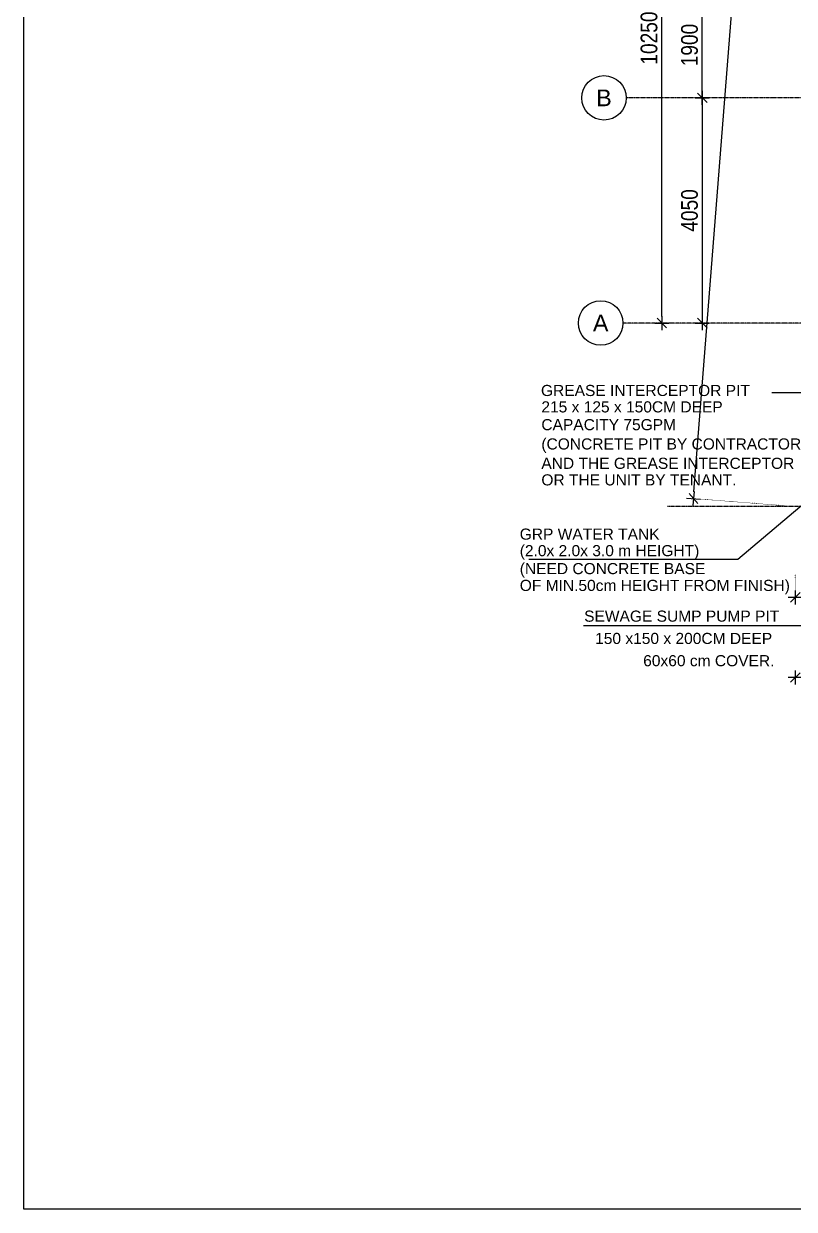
# Model space of a CAD drawing. Header units: inches. Extents: x 1355305 to 1448369, y 326920 to 386626.
# Drawn here: x 1355305 to 1369160, y 326920 to 348243 of the extents above; entities that cross this region are included whole.
import ezdxf
from ezdxf.enums import TextEntityAlignment as Align

# ---------------------------------------------------------------- set-up
doc = ezdxf.new("R2010")
doc.units = ezdxf.units.IN
doc.header["$MEASUREMENT"] = 0
doc.linetypes.add('CENTER', pattern=[50.8, 31.75, -6.35, 6.35, -6.35])
doc.linetypes.add('DOT2', pattern=[3.175, 0, -3.175])
for name, color, linetype in [('Axis', 9, 'CENTER'), ('dim-axis', 15, 'Continuous'), ('FFNEW', 252, 'Continuous'), ('P-FIRE-TXT', 181, 'Continuous'), ('P-PIPE-DRA', 40, 'Continuous'), ('wall pod', 7, 'Continuous')]:
    doc.layers.add(name, color=color, linetype=linetype)
doc.styles.add('ARIAL', font='ARIALN.TTF')
doc.styles.add('style1', font='arial.ttf')
doc.dimstyles.new('DIM-100', dxfattribs={"dimscale": 150, "dimtxt": 2, "dimasz": 1, "dimexe": 0.75, "dimexo": 1, "dimgap": 0.5, "dimtad": 1, "dimdec": 0, "dimzin": 11, "dimdsep": 46, "dimtxsty": 'ARIAL', "dimblk": 'R', "dimcen": 2.5, "dimdle": 1, "dimclrd": 256, "dimclre": 256, "dimclrt": 256, "dimazin": 0, "dimtfac": 1, "dimtdec": 0, "dimtix": 1, "dimtmove": 2, "dimatfit": 3, "dimldrblk": 'R', "dimtolj": 1, "dimtzin": 3, "dimlwd": -1, "dimlwe": 13, "dimarcsym": 0})

# ---------------------------------------------------------------- blocks, each defined once
blk = doc.blocks.new('R')
for p, q in [((-1.05, 0), (1.05, 0)), ((0, -1.05), (0, 1.05))]:
    blk.add_line(p, q)
at = {"color": 4, "lineweight": 13}
blk.add_line((-0.71, -0.71), (0.71, 0.71), dxfattribs=at)
blk = doc.blocks.new('*D1031')
at = {"layer": 'Defpoints', "color": 0, "transparency": 16777216}
for p in [(1416228, 571709), (1416228, 571709), (1416262, 569809)]:
    blk.add_point(p, dxfattribs=at)
at = {"layer": 'dim-axis', "color": 251, "linetype": 'DOT2', "lineweight": 13, "transparency": 16777216}
for p, q in [((1416078, 571709), (1416115, 571709)), ((1416112, 569809), (1416115, 569809))]:
    blk.add_line(p, q, dxfattribs=at)
at = {"layer": 'dim-axis', "color": 251, "transparency": 16777216}
blk.add_line((1416228, 569929), (1416228, 571589), dxfattribs=at)
at = {"layer": 'dim-axis', "color": 251, "transparency": 16777216, "xscale": 120, "yscale": 120, "zscale": 120}
for p, rotation in [((1416228, 571709), 90), ((1416228, 569809), 270)]:
    blk.add_blockref('R', p, dxfattribs=dict(at, rotation=rotation))
at = {"layer": 'dim-axis', "color": 251, "transparency": 16777216, "insert": (1416000, 570759), "char_height": 300, "attachment_point": 5, "rotation": 90, "style": 'ARIAL'}
blk.add_mtext('\\A1;1900', dxfattribs=at)
blk = doc.blocks.new('*D1043')
at = {"layer": 'Defpoints', "color": 0, "transparency": 16777216}
for p in [(1417876, 569809), (1416228, 565759), (1417876, 565759)]:
    blk.add_point(p, dxfattribs=at)
at = {"layer": 'dim-axis', "color": 251, "linetype": 'DOT2', "lineweight": 13, "transparency": 16777216}
for p, q in [((1417726, 569809), (1416115, 569809)), ((1417726, 565759), (1416115, 565759))]:
    blk.add_line(p, q, dxfattribs=at)
at = {"layer": 'dim-axis', "color": 251, "transparency": 16777216}
blk.add_line((1416228, 569689), (1416228, 565879), dxfattribs=at)
at = {"layer": 'dim-axis', "color": 251, "transparency": 16777216, "xscale": 120, "yscale": 120, "zscale": 120}
for p, rotation in [((1416228, 569809), 90), ((1416228, 565759), 270)]:
    blk.add_blockref('R', p, dxfattribs=dict(at, rotation=rotation))
at = {"layer": 'dim-axis', "color": 251, "transparency": 16777216, "insert": (1416000, 567784), "char_height": 300, "attachment_point": 5, "rotation": 90, "style": 'ARIAL'}
blk.add_mtext('\\A1;4050', dxfattribs=at)
blk = doc.blocks.new('*D1051')
at = {"layer": 'Defpoints', "color": 0, "transparency": 16777216}
for p in [(1415500, 576009), (1415500, 576009), (1415500, 565759)]:
    blk.add_point(p, dxfattribs=at)
at = {"layer": 'dim-axis', "color": 251, "linetype": 'DOT2', "lineweight": 13, "transparency": 16777216}
for p, q in [((1415350, 576009), (1415388, 576009)), ((1415350, 565759), (1415388, 565759))]:
    blk.add_line(p, q, dxfattribs=at)
at = {"layer": 'dim-axis', "color": 251, "transparency": 16777216}
blk.add_line((1415500, 565879), (1415500, 575889), dxfattribs=at)
at = {"layer": 'dim-axis', "color": 251, "transparency": 16777216, "xscale": 120, "yscale": 120, "zscale": 120}
for p, rotation in [((1415500, 576009), 90), ((1415500, 565759), 270)]:
    blk.add_blockref('R', p, dxfattribs=dict(at, rotation=rotation))
at = {"layer": 'dim-axis', "color": 251, "transparency": 16777216, "insert": (1415272, 570884), "char_height": 300, "attachment_point": 5, "rotation": 90, "style": 'ARIAL'}
blk.add_mtext('\\A1;10250', dxfattribs=at)
blk = doc.blocks.new('*D1053')
at = {"layer": 'Defpoints', "color": 0, "transparency": 16777216}
for p in [(1468019, 559385), (1417901, 559309), (1468019, 559309)]:
    blk.add_point(p, dxfattribs=at)
at = {"layer": 'dim-axis', "color": 251, "linetype": 'DOT2', "lineweight": 13, "transparency": 16777216}
for p, q in [((1417901, 559459), (1417901, 559497)), ((1468019, 559459), (1468019, 559497))]:
    blk.add_line(p, q, dxfattribs=at)
at = {"layer": 'dim-axis', "color": 251, "transparency": 16777216}
blk.add_line((1418021, 559385), (1467899, 559385), dxfattribs=at)
at = {"layer": 'dim-axis', "color": 251, "transparency": 16777216, "xscale": 120, "yscale": 120, "zscale": 120, "rotation": 180}
blk.add_blockref('R', (1417901, 559385), dxfattribs=at)
at = {"layer": 'dim-axis', "color": 251, "transparency": 16777216, "xscale": 120, "yscale": 120, "zscale": 120}
blk.add_blockref('R', (1468019, 559385), dxfattribs=at)
at = {"layer": 'dim-axis', "color": 251, "transparency": 16777216, "insert": (1442960, 559613), "char_height": 300, "attachment_point": 5, "style": 'ARIAL'}
blk.add_mtext('\\A1;50118', dxfattribs=at)
blk = doc.blocks.new('*D87')
at = {"layer": 'Defpoints', "color": 0, "transparency": 16777216}
for p in [(1418810, 597585), (1420642, 597441), (1417901, 562459)]:
    blk.add_point(p, dxfattribs=at)
at = {"layer": 'dim-axis', "color": 251, "linetype": 'DOT2', "lineweight": 13, "transparency": 16777216}
for p, q in [((1420492, 597453), (1418698, 597594)), ((1417752, 562470), (1415957, 562611))]:
    blk.add_line(p, q, dxfattribs=at)
at = {"layer": 'dim-axis', "color": 251, "transparency": 16777216}
blk.add_line((1416079, 562722), (1418801, 597465), dxfattribs=at)
at = {"layer": 'dim-axis', "color": 251, "transparency": 16777216, "xscale": 120, "yscale": 120, "zscale": 120}
for p, rotation in [((1418810, 597585), 85.52071850426807), ((1416070, 562602), 265.5207185042681)]:
    blk.add_blockref('R', p, dxfattribs=dict(at, rotation=rotation))
at = {"layer": 'dim-axis', "color": 251, "transparency": 16777216, "insert": (1417212, 580111), "char_height": 300, "attachment_point": 5, "rotation": 85.5207, "style": 'ARIAL'}
blk.add_mtext('\\A1;35090', dxfattribs=at)
blk = doc.blocks.new('*D88')
at = {"layer": 'Defpoints', "color": 0, "transparency": 16777216}
for p in [(1420094, 561773), (1417901, 561388), (1417901, 560825)]:
    blk.add_point(p, dxfattribs=at)
at = {"layer": 'dim-axis', "color": 251, "linetype": 'DOT2', "lineweight": 13, "transparency": 16777216}
for p, q in [((1420094, 561623), (1420094, 560712)), ((1417901, 561238), (1417901, 560712))]:
    blk.add_line(p, q, dxfattribs=at)
at = {"layer": 'dim-axis', "color": 251, "transparency": 16777216}
blk.add_line((1419974, 560825), (1418021, 560825), dxfattribs=at)
at = {"layer": 'dim-axis', "color": 251, "transparency": 16777216, "xscale": 120, "yscale": 120, "zscale": 120, "rotation": 180}
blk.add_blockref('R', (1417901, 560825), dxfattribs=at)
at = {"layer": 'dim-axis', "color": 251, "transparency": 16777216, "xscale": 120, "yscale": 120, "zscale": 120}
blk.add_blockref('R', (1420094, 560825), dxfattribs=at)
at = {"layer": 'dim-axis', "color": 251, "transparency": 16777216, "insert": (1418997, 561053), "char_height": 300, "attachment_point": 5, "style": 'ARIAL'}
blk.add_mtext('\\A1;2193', dxfattribs=at)
blk = doc.blocks.new('SWGDCSTHYTD')
at = {"layer": 'P-PIPE-DRA', "color": 254, "ltscale": 0.1}
for points in [[(1372817, 399381), (1369668, 398005), (1368755, 398005)], [(1369991, 396563), (1368142, 395007), (1364389, 395007)], [(1373484, 396569), (1371348, 393809), (1365371, 393809)]]:
    blk.add_lwpolyline(points, dxfattribs=at)
at = {"layer": 'P-FIRE-TXT', "color": 254, "style": 'style1'}
for s, p in [('GREASE INTERCEPTOR PIT', (1364605, 397945)), ('215 x 125 x 150CM DEEP', (1364612, 397650)), ('CAPACITY 75GPM', (1364612, 397330)), ('(CONCRETE PIT BY CONTRACTOR', (1364612, 396983)), ('AND THE GREASE INTERCEPTOR ', (1364612, 396635)), ('OR THE UNIT BY TENANT.', (1364612, 396337)), ('GRP WATER TANK', (1364223, 395361)), ('(2.0x 2.0x 3.0 m HEIGHT)', (1364223, 395064)), ('(NEED CONCRETE BASE', (1364223, 394741)), ('OF MIN.50cm HEIGHT FROM FINISH)', (1364223, 394439)), ('SEWAGE SUMP PUMP PIT', (1365381, 393886)), ('150 x150 x 200CM DEEP', (1365579, 393485)), ('60x60 cm COVER.', (1366443, 393085))]:
    blk.add_text(s, height=200, dxfattribs=at).set_placement(p)
blk = doc.blocks.new('SGSR')
at = {"layer": 'Axis', "color": 251, "ltscale": 0.5}
for p, q in [((1418370.8, 569808.6), (1414861.2, 569808.6)), ((1418105.4, 565758.6), (1414801.5, 565758.6)), ((1421311.4, 562458.6), (1415604.8, 562458.6))]:
    blk.add_line(p, q, dxfattribs=at)
at = {"layer": 'Axis', "color": 251, "linetype": 'Continuous'}
for centre in [(1414461.2, 569808.6), (1414401.5, 565758.6)]:
    blk.add_circle(centre, 400, dxfattribs=at)
at = {"layer": 'Axis', "color": 251, "linetype": 'Continuous', "style": 'style1'}
for s, p in [('B', (1414461.2, 569808.6)), ('A', (1414401.5, 565758.6))]:
    blk.add_text(s, height=300, dxfattribs=at).set_placement(p, align=Align.MIDDLE)
at = {"layer": 'dim-axis', "color": 251}
for p1, p2, distance, picture, middle in [((1417901.1, 562458.6), (1420641.6, 597441.4), 1837.1, '*D87', (1417212.3, 580111.3)), ((1415500.2, 565758.6), (1415500.2, 576008.6), 0, '*D1051', (1415272, 570883.6)), ((1417901.1, 559308.9), (1468019.2, 559308.9), 75.8, '*D1053', (1442960.1, 559612.8))]:
    dim = blk.add_aligned_dim(p1=p1, p2=p2, distance=distance, dimstyle='DIM-100', override={"dimasz": 0.8, "dimclrd": 251, "dimclre": 251, "dimclrt": 251}, dxfattribs=at)
    dim.commit()
    dim.dimension.update_dxf_attribs({"geometry": picture, "text_midpoint": middle})
for base, p1, p2, angle, picture, middle in [((1416227.7, 571708.6), (1416261.9, 569808.6), (1416227.7, 571708.6), 90, '*D1031', (1415999.6, 570758.6)), ((1416227.7, 565758.6), (1417876.4, 569808.6), (1417876.4, 565758.6), 90, '*D1043', (1415999.6, 567783.6)), ((1417901.1, 560824.5), (1420093.8, 561772.7), (1417901.1, 561387.8), 180, '*D88', (1418997.5, 561052.7))]:
    dim = blk.add_linear_dim(base=base, p1=p1, p2=p2, angle=angle, dimstyle='DIM-100', override={"dimasz": 0.8, "dimclrd": 251, "dimclre": 251, "dimclrt": 251}, dxfattribs=at)
    dim.commit()
    dim.dimension.update_dxf_attribs({"geometry": picture, "text_midpoint": middle})

msp = doc.modelspace()

# ---------------------------------------------------------------- linework, layer by layer
at = {"layer": 'wall pod', "ltscale": 100}
msp.add_lwpolyline([(1355305, 386626), (1448369, 386626), (1448369, 326920), (1355305, 326920)], close=True, dxfattribs=at)

# ---------------------------------------------------------------- block references
at = {"color": 252, "linetype": 'Continuous'}
msp.add_blockref('SWGDCSTHYTD', (0, -56398), dxfattribs=at)
at = {"layer": 'FFNEW', "color": 6, "linetype": 'Continuous'}
msp.add_blockref('SGSR', (-48723, -222899), dxfattribs=at)

doc.saveas('drawing.dxf')
